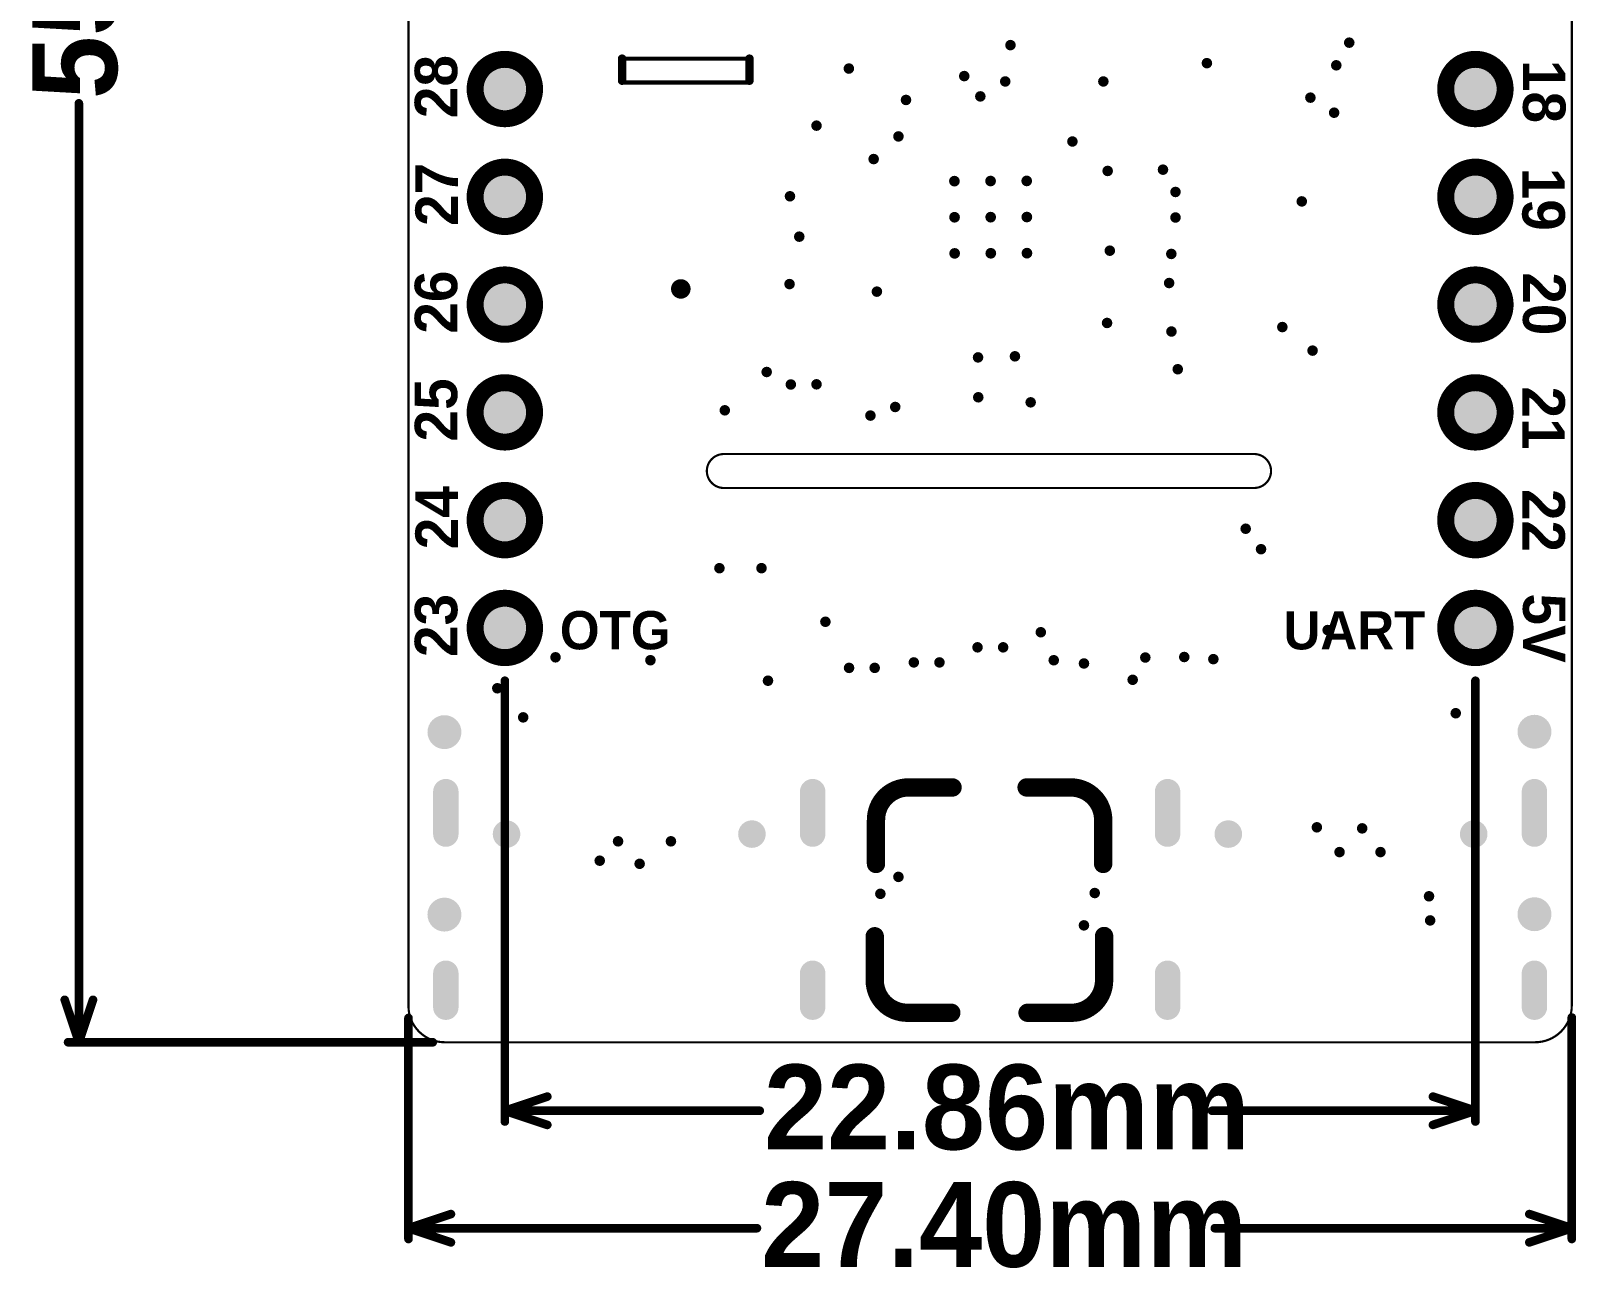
# Model space of a CAD drawing. Header units: millimetres. Extents: x -22.6 to 25.3, y -18.6 to 42.2.
# Drawn here: x -22.59 to 13.8, y -18.59 to 10.56 of the extents above; entities that cross this region are included whole.
import ezdxf

# ---------------------------------------------------------------- set-up
doc = ezdxf.new("R2010")
doc.units = ezdxf.units.MM
for name, color, linetype in [('KeepOutLayer', 6, 'Continuous'), ('PadHoleLayer', 156, 'Continuous'), ('TopOverlay', 2, 'Continuous'), ('ViaHoleLayer', 16, 'Continuous')]:
    doc.layers.add(name, color=color, linetype=linetype)
doc.styles.add('ANURLI BOLD', font='', dxfattribs={"height": 0.2})
doc.styles.add('OPPOSans H', font='', dxfattribs={"height": 0.2})
doc.styles.get('ANURLI BOLD').set_extended_font_data('ANURLI BOLD')
doc.styles.get('OPPOSans H').set_extended_font_data('OPPOSans H', bold=True)

# ---------------------------------------------------------------- blocks, each defined once
blk = doc.blocks.new('SOT_23_3___3')
at = {"layer": 'TopOverlay'}
for points, const_width in [([(-0.21061934, 1.50558754), (0.30838394, 1.505584999999999)], 0.1999996), ([(-0.254, 1.505584999999999), (-0.254, -1.494409)], 0.0999998), ([(-0.254, 1.505584999999999), (0.30838394, 1.505584999999999)], 0.0999998), ([(0.30838394, 1.505584999999999), (0.3083814, -1.494411539999999)], 0.0999998), ([(-0.21061934, -1.494409), (0.3083814, -1.494411539999999)], 0.1999996), ([(-0.254, -1.494409), (0.3083814, -1.494411539999999)], 0.0999998)]:
    blk.add_lwpolyline(points, dxfattribs=dict(at, const_width=const_width))
for points, const_width in [([(-0.26061924, 1.50558754, 1), (-0.16061944, 1.50558754, 1)], 0.0999998), ([(-0.27899868, 1.505584999999999, 1), (-0.22900132, 1.505584999999999, 1)], 0.0499999), ([(-0.27899868, 1.505584999999999, 1), (-0.22900132, 1.505584999999999, 1)], 0.0499999), ([(0.25838404, 1.505584999999999, 1), (0.35838384, 1.505584999999999, 1)], 0.0999998), ([(0.28338526, 1.505584999999999, 1), (0.33338262, 1.505584999999999, 1)], 0.0499999), ([(0.28338526, 1.505584999999999, 1), (0.33338262, 1.505584999999999, 1)], 0.0499999), ([(-0.26061924, -1.494409, 1), (-0.16061944, -1.494409, 1)], 0.0999998), ([(-0.27899868, -1.494409, 1), (-0.22900132, -1.494409, 1)], 0.0499999), ([(-0.27899868, -1.494409, 1), (-0.22900132, -1.494409, 1)], 0.0499999), ([(0.2583815, -1.494411539999999, 1), (0.3583813, -1.494411539999999, 1)], 0.0999998), ([(0.28338272, -1.494411539999999, 1), (0.33338008, -1.494411539999999, 1)], 0.0499999), ([(0.28338272, -1.494411539999999, 1), (0.33338008, -1.494411539999999, 1)], 0.0499999)]:
    blk.add_lwpolyline(points, format="xyb", close=True, dxfattribs=dict(at, const_width=const_width))
blk = doc.blocks.new('SOT23_5___6')
at = {"layer": 'TopOverlay', "const_width": 0.2999994}
blk.add_lwpolyline([(-0.9106154, -0.3048, -60.08323633424454), (-0.9107931999999997, -0.2994787)], format="xyb", dxfattribs=at)
at = {"layer": 'TopOverlay', "const_width": 0.1499997}
for points in [[(-0.9857917799999999, -0.2994787, 1), (-0.8357946199999998, -0.2994787, 1)], [(-0.9856139799999999, -0.3048, 1), (-0.8356168199999999, -0.3048, 1)]]:
    blk.add_lwpolyline(points, format="xyb", close=True, dxfattribs=at)
blk = doc.blocks.new('HN1X16_35')
at = {"layer": 'PadHoleLayer'}
h = blk.add_hatch(color=156, dxfattribs=at)
edge = h.paths.add_edge_path()
edge.add_arc((-3.81, 0), 0.499999, 0, 360)
h = blk.add_hatch(color=156, dxfattribs=at)
edge = h.paths.add_edge_path()
edge.add_arc((-1.27, 0), 0.499999, 0, 360)
h = blk.add_hatch(color=156, dxfattribs=at)
edge = h.paths.add_edge_path()
edge.add_arc((1.27, 0), 0.499999, 0, 360)
h = blk.add_hatch(color=156, dxfattribs=at)
edge = h.paths.add_edge_path()
edge.add_arc((3.81, 0), 0.499999, 0, 360)
h = blk.add_hatch(color=156, dxfattribs=at)
edge = h.paths.add_edge_path()
edge.add_arc((6.349999999999999, 0), 0.499999, 0, 360)
h = blk.add_hatch(color=156, dxfattribs=at)
edge = h.paths.add_edge_path()
edge.add_arc((8.889999999999997, 0), 0.499999, 0, 360)
h = blk.add_hatch(color=156, dxfattribs=at)
edge = h.paths.add_edge_path()
edge.add_arc((11.43, 0), 0.499999, 0, 360)
h = blk.add_hatch(color=156, dxfattribs=at)
edge = h.paths.add_edge_path()
edge.add_arc((13.97, 0), 0.499999, 0, 360)
h = blk.add_hatch(color=156, dxfattribs=at)
edge = h.paths.add_edge_path()
edge.add_arc((16.51, 0), 0.499999, 0, 360)
h = blk.add_hatch(color=156, dxfattribs=at)
edge = h.paths.add_edge_path()
edge.add_arc((19.05, 0), 0.499999, 0, 360)
h = blk.add_hatch(color=156, dxfattribs=at)
edge = h.paths.add_edge_path()
edge.add_arc((21.59, 0), 0.499999, 0, 360)
h = blk.add_hatch(color=156, dxfattribs=at)
edge = h.paths.add_edge_path()
edge.add_arc((24.13, 0), 0.499999, 0, 360)
h = blk.add_hatch(color=156, dxfattribs=at)
edge = h.paths.add_edge_path()
edge.add_arc((26.67, 0), 0.499999, 0, 360)
h = blk.add_hatch(color=156, dxfattribs=at)
edge = h.paths.add_edge_path()
edge.add_arc((29.21, 0), 0.499999, 0, 360)
h = blk.add_hatch(color=156, dxfattribs=at)
edge = h.paths.add_edge_path()
edge.add_arc((31.75, 0), 0.499999, 0, 360)
h = blk.add_hatch(color=156, dxfattribs=at)
edge = h.paths.add_edge_path()
edge.add_arc((34.29, 0), 0.499999, 0, 360)
blk = doc.blocks.new('HN1X16_36')
at = {"layer": 'PadHoleLayer'}
h = blk.add_hatch(color=156, dxfattribs=at)
edge = h.paths.add_edge_path()
edge.add_arc((-3.81, 0), 0.499999, 0, 360)
h = blk.add_hatch(color=156, dxfattribs=at)
edge = h.paths.add_edge_path()
edge.add_arc((-1.27, 0), 0.499999, 0, 360)
h = blk.add_hatch(color=156, dxfattribs=at)
edge = h.paths.add_edge_path()
edge.add_arc((1.27, 0), 0.499999, 0, 360)
h = blk.add_hatch(color=156, dxfattribs=at)
edge = h.paths.add_edge_path()
edge.add_arc((3.81, 0), 0.499999, 0, 360)
h = blk.add_hatch(color=156, dxfattribs=at)
edge = h.paths.add_edge_path()
edge.add_arc((6.349999999999999, 0), 0.499999, 0, 360)
h = blk.add_hatch(color=156, dxfattribs=at)
edge = h.paths.add_edge_path()
edge.add_arc((8.889999999999997, 0), 0.499999, 0, 360)
h = blk.add_hatch(color=156, dxfattribs=at)
edge = h.paths.add_edge_path()
edge.add_arc((11.43, 0), 0.499999, 0, 360)
h = blk.add_hatch(color=156, dxfattribs=at)
edge = h.paths.add_edge_path()
edge.add_arc((13.97, 0), 0.499999, 0, 360)
h = blk.add_hatch(color=156, dxfattribs=at)
edge = h.paths.add_edge_path()
edge.add_arc((16.51, 0), 0.499999, 0, 360)
h = blk.add_hatch(color=156, dxfattribs=at)
edge = h.paths.add_edge_path()
edge.add_arc((19.05, 0), 0.499999, 0, 360)
h = blk.add_hatch(color=156, dxfattribs=at)
edge = h.paths.add_edge_path()
edge.add_arc((21.59, 0), 0.499999, 0, 360)
h = blk.add_hatch(color=156, dxfattribs=at)
edge = h.paths.add_edge_path()
edge.add_arc((24.13, 0), 0.499999, 0, 360)
h = blk.add_hatch(color=156, dxfattribs=at)
edge = h.paths.add_edge_path()
edge.add_arc((26.67, 0), 0.499999, 0, 360)
h = blk.add_hatch(color=156, dxfattribs=at)
edge = h.paths.add_edge_path()
edge.add_arc((29.21, 0), 0.499999, 0, 360)
h = blk.add_hatch(color=156, dxfattribs=at)
edge = h.paths.add_edge_path()
edge.add_arc((31.75, 0), 0.499999, 0, 360)
h = blk.add_hatch(color=156, dxfattribs=at)
edge = h.paths.add_edge_path()
edge.add_arc((34.29, 0), 0.499999, 0, 360)
blk = doc.blocks.new('SW_SMD_2X4X3_5_B_60')
at = {"layer": 'PadHoleLayer'}
h = blk.add_hatch(color=156, dxfattribs=at)
edge = h.paths.add_edge_path()
edge.add_arc((-2.149983, 0.3499993), 0.3999992, 0, 360)
h = blk.add_hatch(color=156, dxfattribs=at)
edge = h.paths.add_edge_path()
edge.add_arc((2.149983, 0.3499993), 0.3999992, 0, 360)
blk = doc.blocks.new('SW_SMD_2X4X3_5_B_61')
at = {"layer": 'PadHoleLayer'}
h = blk.add_hatch(color=156, dxfattribs=at)
edge = h.paths.add_edge_path()
edge.add_arc((-2.149983, 0.3499993), 0.3999992, 0, 360)
h = blk.add_hatch(color=156, dxfattribs=at)
edge = h.paths.add_edge_path()
edge.add_arc((2.149983, 0.3499993), 0.3999992, 0, 360)
blk = doc.blocks.new('USB_C_______62')
at = {"layer": 'PadHoleLayer'}
h = blk.add_hatch(color=156, dxfattribs=at)
edge = h.paths.add_edge_path()
edge.add_arc((-4.319998979999998, -1.06999913), 0.2999994, 180, 360)
edge.add_line((-4.019999579999998, -1.06999913), (-4.019999579999998, -0.06999859))
edge.add_arc((-4.319998979999998, -0.06999859), 0.2999994, 0, 180)
edge.add_line((-4.619998379999998, -0.0699985899999999), (-4.619998379999998, -1.06999913))
h = blk.add_hatch(color=156, dxfattribs=at)
edge = h.paths.add_edge_path()
edge.add_arc((4.319998979999998, -1.06999913), 0.2999994, 180, 360)
edge.add_line((4.619998379999998, -1.06999913), (4.619998379999998, -0.06999859))
edge.add_arc((4.319998979999998, -0.06999859), 0.2999994, 0, 180)
edge.add_line((4.019999579999998, -0.0699985899999999), (4.019999579999998, -1.06999913))
h = blk.add_hatch(color=156, dxfattribs=at)
edge = h.paths.add_edge_path()
edge.add_arc((-2.889999299999999, -1.070000399999999), 0.32500062, 0, 360)
h = blk.add_hatch(color=156, dxfattribs=at)
edge = h.paths.add_edge_path()
edge.add_arc((2.889999299999999, -1.070000399999999), 0.32500062, 0, 360)
h = blk.add_hatch(color=156, dxfattribs=at)
edge = h.paths.add_edge_path()
edge.add_arc((-4.319998979999998, -5.150001129999999), 0.2999994, 180, 360)
edge.add_line((-4.019999579999998, -5.150001129999999), (-4.019999579999998, -4.350000189999998))
edge.add_arc((-4.319998979999998, -4.350000189999998), 0.2999994, 0, 180)
edge.add_line((-4.619998379999998, -4.350000189999998), (-4.619998379999998, -5.150001129999999))
h = blk.add_hatch(color=156, dxfattribs=at)
edge = h.paths.add_edge_path()
edge.add_arc((4.319998979999998, -5.150001129999999), 0.2999994, 180, 360)
edge.add_line((4.619998379999998, -5.150001129999999), (4.619998379999998, -4.350000189999998))
edge.add_arc((4.319998979999998, -4.350000189999998), 0.2999994, 0, 180)
edge.add_line((4.019999579999998, -4.350000189999998), (4.019999579999998, -5.150001129999999))
blk = doc.blocks.new('USB_C_______81')
at = {"layer": 'PadHoleLayer'}
h = blk.add_hatch(color=156, dxfattribs=at)
edge = h.paths.add_edge_path()
edge.add_arc((-4.319998979999998, -1.06999913), 0.2999994, 180, 360)
edge.add_line((-4.019999579999998, -1.06999913), (-4.019999579999998, -0.06999859))
edge.add_arc((-4.319998979999998, -0.06999859), 0.2999994, 0, 180)
edge.add_line((-4.619998379999998, -0.0699985899999999), (-4.619998379999998, -1.06999913))
h = blk.add_hatch(color=156, dxfattribs=at)
edge = h.paths.add_edge_path()
edge.add_arc((4.319998979999998, -1.06999913), 0.2999994, 180, 360)
edge.add_line((4.619998379999998, -1.06999913), (4.619998379999998, -0.06999859))
edge.add_arc((4.319998979999998, -0.06999859), 0.2999994, 0, 180)
edge.add_line((4.019999579999998, -0.0699985899999999), (4.019999579999998, -1.06999913))
h = blk.add_hatch(color=156, dxfattribs=at)
edge = h.paths.add_edge_path()
edge.add_arc((-2.889999299999999, -1.070000399999999), 0.32500062, 0, 360)
h = blk.add_hatch(color=156, dxfattribs=at)
edge = h.paths.add_edge_path()
edge.add_arc((2.889999299999999, -1.070000399999999), 0.32500062, 0, 360)
h = blk.add_hatch(color=156, dxfattribs=at)
edge = h.paths.add_edge_path()
edge.add_arc((-4.319998979999998, -5.150001129999999), 0.2999994, 180, 360)
edge.add_line((-4.019999579999998, -5.150001129999999), (-4.019999579999998, -4.350000189999998))
edge.add_arc((-4.319998979999998, -4.350000189999998), 0.2999994, 0, 180)
edge.add_line((-4.619998379999998, -4.350000189999998), (-4.619998379999998, -5.150001129999999))
h = blk.add_hatch(color=156, dxfattribs=at)
edge = h.paths.add_edge_path()
edge.add_arc((4.319998979999998, -5.150001129999999), 0.2999994, 180, 360)
edge.add_line((4.619998379999998, -5.150001129999999), (4.619998379999998, -4.350000189999998))
edge.add_arc((4.319998979999998, -4.350000189999998), 0.2999994, 0, 180)
edge.add_line((4.019999579999998, -4.350000189999998), (4.019999579999998, -5.150001129999999))

msp = doc.modelspace()

# ---------------------------------------------------------------- hatches: boundary and pattern name
at = {"layer": 'ViaHoleLayer'}
h = msp.add_hatch(color=16, dxfattribs=at)
edge = h.paths.add_edge_path()
edge.add_arc((0.4794351600000001, 10.22900164), 0.12499848, 0, 360)
h = msp.add_hatch(color=16, dxfattribs=at)
edge = h.paths.add_edge_path()
edge.add_arc((8.4582, 10.287), 0.12499848, 0, 360)
h = msp.add_hatch(color=16, dxfattribs=at)
edge = h.paths.add_edge_path()
edge.add_arc((5.1054, 9.8044), 0.12499848, 0, 360)
h = msp.add_hatch(color=16, dxfattribs=at)
edge = h.paths.add_edge_path()
edge.add_arc((8.1534, 9.7536), 0.12499848, 0, 360)
h = msp.add_hatch(color=16, dxfattribs=at)
edge = h.paths.add_edge_path()
edge.add_arc((-3.327399999999999, 9.6774), 0.12499848, 0, 360)
h = msp.add_hatch(color=16, dxfattribs=at)
edge = h.paths.add_edge_path()
edge.add_arc((-0.6096, 9.4996), 0.12499848, 0, 360)
h = msp.add_hatch(color=16, dxfattribs=at)
edge = h.paths.add_edge_path()
edge.add_arc((0.3556, 9.372599999999998), 0.12499848, 0, 360)
h = msp.add_hatch(color=16, dxfattribs=at)
edge = h.paths.add_edge_path()
edge.add_arc((2.666999999999999, 9.372599999999998), 0.12499848, 0, 360)
h = msp.add_hatch(color=16, dxfattribs=at)
edge = h.paths.add_edge_path()
edge.add_arc((-0.23076408, 9.0210894), 0.12499848, 0, 360)
h = msp.add_hatch(color=16, dxfattribs=at)
edge = h.paths.add_edge_path()
edge.add_arc((7.543799999999999, 8.991599999999998), 0.12499848, 0, 360)
h = msp.add_hatch(color=16, dxfattribs=at)
edge = h.paths.add_edge_path()
edge.add_arc((-1.9812, 8.93720082), 0.12499848, 0, 360)
h = msp.add_hatch(color=16, dxfattribs=at)
edge = h.paths.add_edge_path()
edge.add_arc((8.102599999999997, 8.636000000000001), 0.12499848, 0, 360)
h = msp.add_hatch(color=16, dxfattribs=at)
edge = h.paths.add_edge_path()
edge.add_arc((-4.089399999999998, 8.331199999999999), 0.12499848, 0, 360)
h = msp.add_hatch(color=16, dxfattribs=at)
edge = h.paths.add_edge_path()
edge.add_arc((-2.159, 8.0772), 0.12499848, 0, 360)
h = msp.add_hatch(color=16, dxfattribs=at)
edge = h.paths.add_edge_path()
edge.add_arc((1.93833242, 7.958132419999999), 0.12499848, 0, 360)
h = msp.add_hatch(color=16, dxfattribs=at)
edge = h.paths.add_edge_path()
edge.add_arc((-2.743199999999999, 7.543799999999999), 0.12499848, 0, 360)
h = msp.add_hatch(color=16, dxfattribs=at)
edge = h.paths.add_edge_path()
edge.add_arc((2.7686, 7.264399999999998), 0.12499848, 0, 360)
h = msp.add_hatch(color=16, dxfattribs=at)
edge = h.paths.add_edge_path()
edge.add_arc((4.071193279999999, 7.294257699999998), 0.12499848, 0, 360)
h = msp.add_hatch(color=16, dxfattribs=at)
edge = h.paths.add_edge_path()
edge.add_arc((-0.8409787599999999, 7.023651179999998), 0.127, 0, 360)
h = msp.add_hatch(color=16, dxfattribs=at)
edge = h.paths.add_edge_path()
edge.add_arc((0.01047242, 7.026429939999999), 0.127, 0, 360)
h = msp.add_hatch(color=16, dxfattribs=at)
edge = h.paths.add_edge_path()
edge.add_arc((0.8619235999999999, 7.029208699999999), 0.127, 0, 360)
h = msp.add_hatch(color=16, dxfattribs=at)
edge = h.paths.add_edge_path()
edge.add_arc((-4.714443199999999, 6.667436499999999), 0.12499848, 0, 360)
h = msp.add_hatch(color=16, dxfattribs=at)
edge = h.paths.add_edge_path()
edge.add_arc((4.366056799999999, 6.76895776), 0.12499848, 0, 360)
h = msp.add_hatch(color=16, dxfattribs=at)
edge = h.paths.add_edge_path()
edge.add_arc((7.340599999999998, 6.546021959999999), 0.12499848, 0, 360)
h = msp.add_hatch(color=16, dxfattribs=at)
edge = h.paths.add_edge_path()
edge.add_arc((-0.8382, 6.172199999999999), 0.127, 0, 360)
h = msp.add_hatch(color=16, dxfattribs=at)
edge = h.paths.add_edge_path()
edge.add_arc((0.01325118, 6.17497876), 0.127, 0, 360)
h = msp.add_hatch(color=16, dxfattribs=at)
edge = h.paths.add_edge_path()
edge.add_arc((0.86470236, 6.17775752), 0.127, 0, 360)
h = msp.add_hatch(color=16, dxfattribs=at)
edge = h.paths.add_edge_path()
edge.add_arc((4.366056799999999, 6.166556119999999), 0.12499848, 0, 360)
h = msp.add_hatch(color=16, dxfattribs=at)
edge = h.paths.add_edge_path()
edge.add_arc((-4.495799999999999, 5.714999999999999), 0.12499848, 0, 360)
h = msp.add_hatch(color=16, dxfattribs=at)
edge = h.paths.add_edge_path()
edge.add_arc((2.819399999999999, 5.384799999999998), 0.12499848, 0, 360)
h = msp.add_hatch(color=16, dxfattribs=at)
edge = h.paths.add_edge_path()
edge.add_arc((-0.83542124, 5.320748819999998), 0.127, 0, 360)
h = msp.add_hatch(color=16, dxfattribs=at)
edge = h.paths.add_edge_path()
edge.add_arc((0.01602994, 5.323527579999998), 0.127, 0, 360)
h = msp.add_hatch(color=16, dxfattribs=at)
edge = h.paths.add_edge_path()
edge.add_arc((0.8674811199999998, 5.326306339999998), 0.127, 0, 360)
h = msp.add_hatch(color=16, dxfattribs=at)
edge = h.paths.add_edge_path()
edge.add_arc((4.267199999999999, 5.308599999999998), 0.12499848, 0, 360)
h = msp.add_hatch(color=16, dxfattribs=at)
edge = h.paths.add_edge_path()
edge.add_arc((4.2164, 4.622799999999999), 0.12499848, 0, 360)
h = msp.add_hatch(color=16, dxfattribs=at)
edge = h.paths.add_edge_path()
edge.add_arc((-4.724399999999998, 4.597399999999998), 0.12499848, 0, 360)
h = msp.add_hatch(color=16, dxfattribs=at)
edge = h.paths.add_edge_path()
edge.add_arc((-2.666999999999999, 4.419599999999999), 0.12499848, 0, 360)
h = msp.add_hatch(color=16, dxfattribs=at)
edge = h.paths.add_edge_path()
edge.add_arc((2.754274399999999, 3.681684279999999), 0.12499848, 0, 360)
h = msp.add_hatch(color=16, dxfattribs=at)
edge = h.paths.add_edge_path()
edge.add_arc((6.882485599999998, 3.584178759999999), 0.12499848, 0, 360)
h = msp.add_hatch(color=16, dxfattribs=at)
edge = h.paths.add_edge_path()
edge.add_arc((4.27079918, 3.4798), 0.12499848, 0, 360)
h = msp.add_hatch(color=16, dxfattribs=at)
edge = h.paths.add_edge_path()
edge.add_arc((-0.2842005999999999, 2.86959802), 0.12499848, 0, 360)
h = msp.add_hatch(color=16, dxfattribs=at)
edge = h.paths.add_edge_path()
edge.add_arc((0.5842, 2.895599999999999), 0.12499848, 0, 360)
h = msp.add_hatch(color=16, dxfattribs=at)
edge = h.paths.add_edge_path()
edge.add_arc((7.594599999999998, 3.029996479999999), 0.12499848, 0, 360)
h = msp.add_hatch(color=16, dxfattribs=at)
edge = h.paths.add_edge_path()
edge.add_arc((-5.26286476, 2.5259665), 0.12499848, 0, 360)
h = msp.add_hatch(color=16, dxfattribs=at)
edge = h.paths.add_edge_path()
edge.add_arc((4.419599999999999, 2.5908), 0.12499848, 0, 360)
h = msp.add_hatch(color=16, dxfattribs=at)
edge = h.paths.add_edge_path()
edge.add_arc((-4.694529599999999, 2.23160082), 0.12499848, 0, 360)
h = msp.add_hatch(color=16, dxfattribs=at)
edge = h.paths.add_edge_path()
edge.add_arc((-4.089399999999998, 2.235199999999999), 0.12499848, 0, 360)
h = msp.add_hatch(color=16, dxfattribs=at)
edge = h.paths.add_edge_path()
edge.add_arc((-2.235199999999999, 1.701799999999999), 0.12499848, 0, 360)
h = msp.add_hatch(color=16, dxfattribs=at)
edge = h.paths.add_edge_path()
edge.add_arc((-0.2794, 1.930399999999999), 0.12499848, 0, 360)
h = msp.add_hatch(color=16, dxfattribs=at)
edge = h.paths.add_edge_path()
edge.add_arc((0.9549587200000001, 1.810969199999999), 0.12499848, 0, 360)
h = msp.add_hatch(color=16, dxfattribs=at)
edge = h.paths.add_edge_path()
edge.add_arc((-6.249438859999999, 1.62270186), 0.12499848, 0, 360)
h = msp.add_hatch(color=16, dxfattribs=at)
edge = h.paths.add_edge_path()
edge.add_arc((-2.819399999999999, 1.498599999999999), 0.12499848, 0, 360)
h = msp.add_hatch(color=16, dxfattribs=at)
edge = h.paths.add_edge_path()
edge.add_arc((6.019799999999999, -1.1684), 0.12499848, 0, 360)
h = msp.add_hatch(color=16, dxfattribs=at)
edge = h.paths.add_edge_path()
edge.add_arc((6.381239459999999, -1.650319279999999), 0.12499848, 0, 360)
h = msp.add_hatch(color=16, dxfattribs=at)
edge = h.paths.add_edge_path()
edge.add_arc((-6.375399999999999, -2.09792062), 0.12499848, 0, 360)
h = msp.add_hatch(color=16, dxfattribs=at)
edge = h.paths.add_edge_path()
edge.add_arc((-5.384799999999998, -2.09792062), 0.12499848, 0, 360)
h = msp.add_hatch(color=16, dxfattribs=at)
edge = h.paths.add_edge_path()
edge.add_arc((-3.87960108, -3.36071972), 0.12499848, 0, 360)
h = msp.add_hatch(color=16, dxfattribs=at)
edge = h.paths.add_edge_path()
edge.add_arc((1.193799999999999, -3.606799999999998), 0.12499848, 0, 360)
h = msp.add_hatch(color=16, dxfattribs=at)
edge = h.paths.add_edge_path()
edge.add_arc((7.950199999999999, -3.556), 0.12499848, 0, 360)
h = msp.add_hatch(color=16, dxfattribs=at)
edge = h.paths.add_edge_path()
edge.add_arc((-0.29720032, -3.962999439999999), 0.12499848, 0, 360)
h = msp.add_hatch(color=16, dxfattribs=at)
edge = h.paths.add_edge_path()
edge.add_arc((0.3067989799999999, -3.962999439999999), 0.12499848, 0, 360)
h = msp.add_hatch(color=16, dxfattribs=at)
edge = h.paths.add_edge_path()
edge.add_arc((-10.2362, -4.197398259999999), 0.12499848, 0, 360)
h = msp.add_hatch(color=16, dxfattribs=at)
edge = h.paths.add_edge_path()
edge.add_arc((-8.001, -4.267199999999999), 0.12499848, 0, 360)
h = msp.add_hatch(color=16, dxfattribs=at)
edge = h.paths.add_edge_path()
edge.add_arc((-3.32241144, -4.447387599999999), 0.12499848, 0, 360)
h = msp.add_hatch(color=16, dxfattribs=at)
edge = h.paths.add_edge_path()
edge.add_arc((-2.718412139999999, -4.447387599999999), 0.12499848, 0, 360)
h = msp.add_hatch(color=16, dxfattribs=at)
edge = h.paths.add_edge_path()
edge.add_arc((-1.79719986, -4.318599439999999), 0.12499848, 0, 360)
h = msp.add_hatch(color=16, dxfattribs=at)
edge = h.paths.add_edge_path()
edge.add_arc((-1.193200559999999, -4.318599439999999), 0.12499848, 0, 360)
h = msp.add_hatch(color=16, dxfattribs=at)
edge = h.paths.add_edge_path()
edge.add_arc((1.498599999999999, -4.267199999999999), 0.12499848, 0, 360)
h = msp.add_hatch(color=16, dxfattribs=at)
edge = h.paths.add_edge_path()
edge.add_arc((2.209799999999999, -4.343399999999999), 0.12499848, 0, 360)
h = msp.add_hatch(color=16, dxfattribs=at)
edge = h.paths.add_edge_path()
edge.add_arc((3.655001579999999, -4.203793979999998), 0.12499848, 0, 360)
h = msp.add_hatch(color=16, dxfattribs=at)
edge = h.paths.add_edge_path()
edge.add_arc((4.571999999999999, -4.190999999999999), 0.12499848, 0, 360)
h = msp.add_hatch(color=16, dxfattribs=at)
edge = h.paths.add_edge_path()
edge.add_arc((5.257799999999999, -4.241799999999999), 0.12499848, 0, 360)
h = msp.add_hatch(color=16, dxfattribs=at)
edge = h.paths.add_edge_path()
edge.add_arc((-5.232399999999998, -4.749799999999999), 0.12499848, 0, 360)
h = msp.add_hatch(color=16, dxfattribs=at)
edge = h.paths.add_edge_path()
edge.add_arc((3.35765648, -4.72769184), 0.12499848, 0, 360)
h = msp.add_hatch(color=16, dxfattribs=at)
edge = h.paths.add_edge_path()
edge.add_arc((-11.6078, -4.927599999999999), 0.12499848, 0, 360)
h = msp.add_hatch(color=16, dxfattribs=at)
edge = h.paths.add_edge_path()
edge.add_arc((10.96689196, -5.515782719999999), 0.12499848, 0, 360)
h = msp.add_hatch(color=16, dxfattribs=at)
edge = h.paths.add_edge_path()
edge.add_arc((-10.9982, -5.6134), 0.12499848, 0, 360)
h = msp.add_hatch(color=16, dxfattribs=at)
edge = h.paths.add_edge_path()
edge.add_arc((7.696199999999998, -8.2042), 0.12499848, 0, 360)
h = msp.add_hatch(color=16, dxfattribs=at)
edge = h.paths.add_edge_path()
edge.add_arc((8.762999999999998, -8.2296), 0.12499848, 0, 360)
h = msp.add_hatch(color=16, dxfattribs=at)
edge = h.paths.add_edge_path()
edge.add_arc((-8.762999999999998, -8.5344), 0.12499848, 0, 360)
h = msp.add_hatch(color=16, dxfattribs=at)
edge = h.paths.add_edge_path()
edge.add_arc((-7.518399999999998, -8.5344), 0.12499848, 0, 360)
h = msp.add_hatch(color=16, dxfattribs=at)
edge = h.paths.add_edge_path()
edge.add_arc((8.2296, -8.7884), 0.12499848, 0, 360)
h = msp.add_hatch(color=16, dxfattribs=at)
edge = h.paths.add_edge_path()
edge.add_arc((9.1948, -8.7884), 0.12499848, 0, 360)
h = msp.add_hatch(color=16, dxfattribs=at)
edge = h.paths.add_edge_path()
edge.add_arc((-9.1948, -8.991599999999998), 0.12499848, 0, 360)
h = msp.add_hatch(color=16, dxfattribs=at)
edge = h.paths.add_edge_path()
edge.add_arc((-8.254999999999999, -9.064200819999998), 0.12499848, 0, 360)
h = msp.add_hatch(color=16, dxfattribs=at)
edge = h.paths.add_edge_path()
edge.add_arc((-2.159, -9.372599999999998), 0.12499848, 0, 360)
h = msp.add_hatch(color=16, dxfattribs=at)
edge = h.paths.add_edge_path()
edge.add_arc((-2.585232319999999, -9.77220296), 0.12499848, 0, 360)
h = msp.add_hatch(color=16, dxfattribs=at)
edge = h.paths.add_edge_path()
edge.add_arc((2.463799999999999, -9.7536), 0.12499848, 0, 360)
h = msp.add_hatch(color=16, dxfattribs=at)
edge = h.paths.add_edge_path()
edge.add_arc((10.3378, -9.8298), 0.12499848, 0, 360)
h = msp.add_hatch(color=16, dxfattribs=at)
edge = h.paths.add_edge_path()
edge.add_arc((2.209799999999999, -10.5156), 0.12499848, 0, 360)
h = msp.add_hatch(color=16, dxfattribs=at)
edge = h.paths.add_edge_path()
edge.add_arc((10.3643176, -10.39910544), 0.12499848, 0, 360)

# ---------------------------------------------------------------- linework, layer by layer
at = {"layer": 'KeepOutLayer', "const_width": 0.0508}
for points in [[(-13.70000054, -12.41818954), (-13.70000054, 40.12979782)], [(13.70000054, -12.40679256), (13.70000054, 40.12979782)], [(-6.272199799999999, 0.59239658), (6.21700052, 0.59239658)], [(-6.272199799999999, -0.20760182), (6.21700052, -0.20760182)], [(-12.84798802, -13.2702046), (12.83659104, -13.27020206)]]:
    msp.add_lwpolyline(points, dxfattribs=at)
for points in [[(-6.672199, 0.19239738, -0.4142135623730951), (-6.272199799999999, 0.59239658)], [(6.21700052, 0.59239658, -0.4142135623730951), (6.616999719999999, 0.19239738)], [(-6.272199799999999, -0.20760182, -0.4142135623730951), (-6.672199, 0.19239738)], [(6.616999719999999, 0.19239738, -0.4142135623730951), (6.21700052, -0.20760182)], [(-12.84798802, -13.27020206, -0.4142135623730951), (-13.70000054, -12.41818954)], [(13.70000054, -12.40679256, -0.4142135623730951), (12.83659104, -13.27020206)]]:
    msp.add_lwpolyline(points, format="xyb", dxfattribs=at)
at = {"layer": 'KeepOutLayer', "const_width": 0.0254}
for points in [[(-6.284899799999999, 0.59239658, 1), (-6.2594998, 0.59239658, 1)], [(-6.284899799999999, 0.59239658, 1), (-6.2594998, 0.59239658, 1)], [(6.204300519999998, 0.59239658, 1), (6.229700519999999, 0.59239658, 1)], [(6.204300519999998, 0.59239658, 1), (6.229700519999999, 0.59239658, 1)], [(-6.684899, 0.19239738, 1), (-6.659498999999998, 0.19239738, 1)], [(-6.684899, 0.19239738, 1), (-6.659498999999998, 0.19239738, 1)], [(6.60429972, 0.19239738, 1), (6.629699719999999, 0.19239738, 1)], [(6.60429972, 0.19239738, 1), (6.629699719999999, 0.19239738, 1)], [(-6.284899799999999, -0.20760182, 1), (-6.2594998, -0.20760182, 1)], [(-6.284899799999999, -0.20760182, 1), (-6.2594998, -0.20760182, 1)], [(6.204300519999998, -0.20760182, 1), (6.229700519999999, -0.20760182, 1)], [(6.204300519999998, -0.20760182, 1), (6.229700519999999, -0.20760182, 1)], [(-13.71270054, -12.41818954, 1), (-13.68730054, -12.41818954, 1)], [(-13.71270054, -12.41818954, 1), (-13.68730054, -12.41818954, 1)], [(13.68730054, -12.40679256, 1), (13.71270054, -12.40679256, 1)], [(13.68730054, -12.40679256, 1), (13.71270054, -12.40679256, 1)], [(-12.86068802, -13.27020206, 1), (-12.83528802, -13.27020206, 1)], [(-12.86068802, -13.2702046, 1), (-12.83528802, -13.2702046, 1)], [(12.82389104, -13.27020206, 1), (12.84929104, -13.27020206, 1)], [(12.82389104, -13.27020206, 1), (12.84929104, -13.27020206, 1)]]:
    msp.add_lwpolyline(points, format="xyb", close=True, dxfattribs=at)
at = {"layer": 'TopOverlay'}
for points, const_width in [([(-10.72999886, 9.194198019999998, 1), (-12.13000114, 9.194198019999998, 1)], 0.3999992), ([(12.13000114, 9.194198019999998, 1), (10.72999886, 9.194198019999998, 1)], 0.3999992), ([(-12.23000094, 9.194198019999998, 1), (-12.03000134, 9.194198019999998, 1)], 0.1999996), ([(-10.82999866, 9.194198019999998, 1), (-10.62999906, 9.194198019999998, 1)], 0.1999996), ([(10.62999906, 9.194198019999998, 1), (10.82999866, 9.194198019999998, 1)], 0.1999996), ([(12.03000134, 9.194198019999998, 1), (12.23000094, 9.194198019999998, 1)], 0.1999996), ([(-21.5138, 8.857663259999997, 1), (-21.4122, 8.857663259999997, 1)], 0.1016), ([(-10.72999886, 6.654198019999999, 1), (-12.13000114, 6.654198019999999, 1)], 0.3999992), ([(12.13000114, 6.654198019999999, 1), (10.72999886, 6.654198019999999, 1)], 0.3999992), ([(-12.23000094, 6.654198019999999, 1), (-12.03000134, 6.654198019999999, 1)], 0.1999996), ([(-10.82999866, 6.654198019999999, 1), (-10.62999906, 6.654198019999999, 1)], 0.1999996), ([(10.62999906, 6.654198019999999, 1), (10.82999866, 6.654198019999999, 1)], 0.1999996), ([(12.03000134, 6.654198019999999, 1), (12.23000094, 6.654198019999999, 1)], 0.1999996), ([(-10.72999886, 4.114198019999999, 1), (-12.13000114, 4.114198019999999, 1)], 0.3999992), ([(12.13000114, 4.114198019999999, 1), (10.72999886, 4.114198019999999, 1)], 0.3999992), ([(-12.23000094, 4.114198019999999, 1), (-12.03000134, 4.114198019999999, 1)], 0.1999996), ([(-10.82999866, 4.114198019999999, 1), (-10.62999906, 4.114198019999999, 1)], 0.1999996), ([(10.62999906, 4.114198019999999, 1), (10.82999866, 4.114198019999999, 1)], 0.1999996), ([(12.03000134, 4.114198019999999, 1), (12.23000094, 4.114198019999999, 1)], 0.1999996), ([(-10.72999886, 1.57419802, 1), (-12.13000114, 1.57419802, 1)], 0.3999992), ([(12.13000114, 1.57419802, 1), (10.72999886, 1.57419802, 1)], 0.3999992), ([(-12.23000094, 1.57419802, 1), (-12.03000134, 1.57419802, 1)], 0.1999996), ([(-10.82999866, 1.57419802, 1), (-10.62999906, 1.57419802, 1)], 0.1999996), ([(10.62999906, 1.57419802, 1), (10.82999866, 1.57419802, 1)], 0.1999996), ([(12.03000134, 1.57419802, 1), (12.23000094, 1.57419802, 1)], 0.1999996), ([(-10.72999886, -0.96580198, 1), (-12.13000114, -0.96580198, 1)], 0.3999992), ([(12.13000114, -0.96580198, 1), (10.72999886, -0.96580198, 1)], 0.3999992), ([(-12.23000094, -0.96580198, 1), (-12.03000134, -0.96580198, 1)], 0.1999996), ([(-10.82999866, -0.96580198, 1), (-10.62999906, -0.96580198, 1)], 0.1999996), ([(10.62999906, -0.96580198, 1), (10.82999866, -0.96580198, 1)], 0.1999996), ([(12.03000134, -0.96580198, 1), (12.23000094, -0.96580198, 1)], 0.1999996), ([(-10.72999886, -3.50580198, 1), (-12.13000114, -3.50580198, 1)], 0.3999992), ([(12.13000114, -3.50580198, 1), (10.72999886, -3.50580198, 1)], 0.3999992), ([(-12.23000094, -3.50580198, 1), (-12.03000134, -3.50580198, 1)], 0.1999996), ([(-10.82999866, -3.50580198, 1), (-10.62999906, -3.50580198, 1)], 0.1999996), ([(10.62999906, -3.50580198, 1), (10.82999866, -3.50580198, 1)], 0.1999996), ([(12.03000134, -3.50580198, 1), (12.23000094, -3.50580198, 1)], 0.1999996), ([(-11.4808, -4.750401979999998, 1), (-11.3792, -4.750401979999998, 1)], 0.1016), ([(11.3792, -4.750401979999998, 1), (11.4808, -4.750401979999998, 1)], 0.1016), ([(-2.031794259999999, -7.265001979999999, 1), (-1.81589426, -7.265001979999999, 1)], 0.2159), ([(-2.031794259999999, -7.265001979999999, 1), (-1.81589426, -7.265001979999999, 1)], 0.2159), ([(-0.9924110200000001, -7.265001979999999, 1), (-0.77651102, -7.265001979999999, 1)], 0.2159), ([(0.75111102, -7.265001979999999, 1), (0.9670110199999999, -7.265001979999999, 1)], 0.2159), ([(1.79049426, -7.265001979999999, 1), (2.006394259999999, -7.265001979999999, 1)], 0.2159), ([(1.79049426, -7.265001979999999, 1), (2.006394259999999, -7.265001979999999, 1)], 0.2159), ([(-2.796031999999999, -8.02923972, 1), (-2.580131999999999, -8.02923972, 1)], 0.2159), ([(-2.796031999999999, -8.02923972, 1), (-2.580131999999999, -8.02923972, 1)], 0.2159), ([(2.554732, -8.02923972, 1), (2.770631999999999, -8.02923972, 1)], 0.2159), ([(2.554732, -8.02923972, 1), (2.770631999999999, -8.02923972, 1)], 0.2159), ([(-2.796031999999999, -9.06862296, 1), (-2.580131999999999, -9.06862296, 1)], 0.2159), ([(2.554732, -9.06862296, 1), (2.770631999999999, -9.06862296, 1)], 0.2159), ([(2.57646678, -10.76601606, 1), (2.79236678, -10.76601606, 1)], 0.2159), ([(-2.82575, -10.7716193, 1), (-2.609849999999999, -10.7716193, 1)], 0.2159), ([(-2.82575, -11.81100254, 1), (-2.609849999999999, -11.81100254, 1)], 0.2159), ([(-2.82575, -11.81100254, 1), (-2.609849999999999, -11.81100254, 1)], 0.2159), ([(2.57646678, -11.81100254, 1), (2.79236678, -11.81100254, 1)], 0.2159), ([(2.57646678, -11.81100254, 1), (2.79236678, -11.81100254, 1)], 0.2159), ([(-21.84713182, -12.27020406, 1), (-21.74553182, -12.27020406, 1)], 0.1016), ([(-21.18046818, -12.27020406, 1), (-21.07886818, -12.27020406, 1)], 0.1016), ([(-2.06151226, -12.57524028, 1), (-1.84561226, -12.57524028, 1)], 0.2159), ([(-2.06151226, -12.57524028, 1), (-1.84561226, -12.57524028, 1)], 0.2159), ([(-1.022129019999999, -12.57524028, 1), (-0.8062290199999999, -12.57524028, 1)], 0.2159), ([(0.7728457999999999, -12.57524028, 1), (0.9887458, -12.57524028, 1)], 0.2159), ([(1.81222904, -12.57524028, 1), (2.02812904, -12.57524028, 1)], 0.2159), ([(1.81222904, -12.57524028, 1), (2.02812904, -12.57524028, 1)], 0.2159), ([(-13.75080054, -12.69758954, 1), (-13.64920054, -12.69758954, 1)], 0.1016), ([(13.64920054, -12.68619256, 1), (13.75080054, -12.68619256, 1)], 0.1016), ([(-21.7678, -13.2702046, 1), (-21.6662, -13.2702046, 1)], 0.1016), ([(-21.5138, -13.2702046, 1), (-21.4122, -13.2702046, 1)], 0.1016), ([(-21.5138, -13.2702046, 1), (-21.4122, -13.2702046, 1)], 0.1016), ([(-21.5138, -13.2702046, 1), (-21.4122, -13.2702046, 1)], 0.1016), ([(-13.17818802, -13.2702046, 1), (-13.07658802, -13.2702046, 1)], 0.1016), ([(-10.48079946, -14.55106818, 1), (-10.37919946, -14.55106818, 1)], 0.1016), ([(10.37919946, -14.55106818, 1), (10.48079946, -14.55106818, 1)], 0.1016), ([(-11.4808, -14.8844, 1), (-11.3792, -14.8844, 1)], 0.1016), ([(-11.4808, -14.8844, 1), (-11.3792, -14.8844, 1)], 0.1016), ([(-11.4808, -14.8844, 1), (-11.3792, -14.8844, 1)], 0.1016), ([(-5.47726362, -14.8844, 1), (-5.37566362, -14.8844, 1)], 0.1016), ([(5.175661479999999, -14.8844, 1), (5.277261479999999, -14.8844, 1)], 0.1016), ([(11.3792, -14.8844, 1), (11.4808, -14.8844, 1)], 0.1016), ([(11.3792, -14.8844, 1), (11.4808, -14.8844, 1)], 0.1016), ([(11.3792, -14.8844, 1), (11.4808, -14.8844, 1)], 0.1016), ([(-11.4808, -15.1384, 1), (-11.3792, -15.1384, 1)], 0.1016), ([(-10.48079946, -15.21773182, 1), (-10.37919946, -15.21773182, 1)], 0.1016), ([(10.37919946, -15.21773182, 1), (10.48079946, -15.21773182, 1)], 0.1016), ([(11.3792, -15.1384, 1), (11.4808, -15.1384, 1)], 0.1016), ([(-12.7508, -17.31966818, 1), (-12.6492, -17.31966818, 1)], 0.1016), ([(12.6492, -17.31966818, 1), (12.7508, -17.31966818, 1)], 0.1016), ([(-13.75080054, -17.653, 1), (-13.64920054, -17.653, 1)], 0.1016), ([(-13.75080054, -17.653, 1), (-13.64920054, -17.653, 1)], 0.1016), ([(-13.75080054, -17.653, 1), (-13.64920054, -17.653, 1)], 0.1016), ([(-13.75080054, -17.907, 1), (-13.64920054, -17.907, 1)], 0.1016), ([(-5.543049619999999, -17.653, 1), (-5.44144962, -17.653, 1)], 0.1016), ([(5.241447479999999, -17.653, 1), (5.343047479999999, -17.653, 1)], 0.1016), ([(13.64920054, -17.653, 1), (13.75080054, -17.653, 1)], 0.1016), ([(13.64920054, -17.653, 1), (13.75080054, -17.653, 1)], 0.1016), ([(13.64920054, -17.653, 1), (13.75080054, -17.653, 1)], 0.1016), ([(13.64920054, -17.907, 1), (13.75080054, -17.907, 1)], 0.1016), ([(-12.7508, -17.98633182, 1), (-12.6492, -17.98633182, 1)], 0.1016), ([(12.6492, -17.98633182, 1), (12.7508, -17.98633182, 1)], 0.1016)]:
    msp.add_lwpolyline(points, format="xyb", close=True, dxfattribs=dict(at, const_width=const_width))
for points, const_width in [([(-21.463, -13.2702046), (-21.463, 8.857663259999997)], 0.2032), ([(-11.43, -15.1384), (-11.43, -4.750401979999998)], 0.2032), ([(11.43, -15.1384), (11.43, -4.750401979999998)], 0.2032), ([(-1.92384426, -7.265001979999999), (-0.8844610199999999, -7.265001979999999)], 0.4318000000000001), ([(0.85906102, -7.265001979999999), (1.898444259999999, -7.265001979999999)], 0.4318000000000001), ([(-2.688082, -9.06862296), (-2.688082, -8.02923972)], 0.4318000000000001), ([(2.662681999999999, -9.06862296), (2.662681999999999, -8.02923972)], 0.4318000000000001), ([(2.684416779999999, -11.81100254), (2.684416779999999, -10.76601606)], 0.4318000000000001), ([(-2.717799999999999, -11.81100254), (-2.717799999999999, -10.7716193)], 0.4318000000000001), ([(-21.79633182, -12.27020406), (-21.463, -13.2702046)], 0.2032), ([(-21.463, -13.2702046), (-21.12966818, -12.27020406)], 0.2032), ([(-1.953562259999999, -12.57524028), (-0.91417902, -12.57524028)], 0.4318000000000001), ([(0.8807957999999999, -12.57524028), (1.92017904, -12.57524028)], 0.4318000000000001), ([(-13.70000054, -17.907), (-13.70000054, -12.69758954)], 0.2032), ([(13.70000054, -17.907), (13.70000054, -12.68619256)], 0.2032), ([(-21.717, -13.2702046), (-13.12738802, -13.2702046)], 0.2032), ([(-11.43, -14.8844), (-10.42999946, -14.55106818)], 0.2032), ([(10.42999946, -14.55106818), (11.43, -14.8844)], 0.2032), ([(-11.43, -14.8844), (-5.426463619999999, -14.8844)], 0.2032), ([(-11.43, -14.8844), (-10.42999946, -15.21773182)], 0.2032), ([(5.22646148, -14.8844), (11.43, -14.8844)], 0.2032), ([(10.42999946, -15.21773182), (11.43, -14.8844)], 0.2032), ([(-13.70000054, -17.653), (-12.7, -17.31966818)], 0.2032), ([(12.7, -17.31966818), (13.70000054, -17.653)], 0.2032), ([(-13.70000054, -17.653), (-5.492249619999999, -17.653)], 0.2032), ([(-13.70000054, -17.653), (-12.7, -17.98633182)], 0.2032), ([(5.292247479999998, -17.653), (13.70000054, -17.653)], 0.2032), ([(12.7, -17.98633182), (13.70000054, -17.653)], 0.2032)]:
    msp.add_lwpolyline(points, dxfattribs=dict(at, const_width=const_width))
at = {"layer": 'TopOverlay', "const_width": 0.4318000000000001}
for points in [[(-2.688082, -8.02923972, -0.4142135623730951), (-1.92384426, -7.265001979999999)], [(1.898444259999999, -7.265001979999999, -0.4142135623730951), (2.662681999999999, -8.02923972)], [(-1.953562259999999, -12.57524028, -0.4142135623730951), (-2.717799999999999, -11.81100254)], [(2.684416779999999, -11.81100254, -0.4142135623730951), (1.92017904, -12.57524028)]]:
    msp.add_lwpolyline(points, format="xyb", dxfattribs=at)

# ---------------------------------------------------------------- block references
for name, p, rotation in [('HN1X16_36', (-11.43, 30.78419801999999), 270), ('HN1X16_35', (11.43, 30.78419801999999), 270), ('SOT_23_3___3', (-7.162799999999998, 9.6012), 90), ('SW_SMD_2X4X3_5_B_60', (-12.5024007, -8.111616999999997), 90), ('SW_SMD_2X4X3_5_B_61', (12.4714, -8.102599999999997), 270)]:
    msp.add_blockref(name, p, dxfattribs=dict(rotation=rotation))
for name, p in [('SOT23_5___6', (-6.294810879999999, 4.788405459999999)), ('USB_C_______62', (-8.500000779999999, -7.294399939999999)), ('USB_C_______81', (8.500000779999999, -7.294399939999999))]:
    msp.add_blockref(name, p)

# ---------------------------------------------------------------- texts
at = {"layer": 'TopOverlay'}
for s, height, rotation, style, p in [('55.40mm', 2, 90, 'ANURLI BOLD', (-20.5631415, 8.957663059999998)), ('28', 1, 90, 'OPPOSans H', (-12.5517275, 8.508395479999999)), ('18', 1, 270, 'OPPOSans H', (12.5517275, 9.88000056)), ('27', 1, 90, 'OPPOSans H', (-12.5362208, 5.968395479999999)), ('19', 1, 270, 'OPPOSans H', (12.53621826, 7.340005639999998)), ('26', 1, 90, 'OPPOSans H', (-12.5517275, 3.428395479999998)), ('20', 1, 270, 'OPPOSans H', (12.55171734, 4.876198019999998)), ('25', 1, 90, 'OPPOSans H', (-12.5517275, 0.8883954799999999)), ('21', 1, 270, 'OPPOSans H', (12.53621064, 2.183798019999999)), ('24', 1, 90, 'OPPOSans H', (-12.53624112, -1.651581659999999)), ('22', 1, 270, 'OPPOSans H', (12.53621064, -0.22920198)), ('23', 1, 90, 'OPPOSans H', (-12.55174782, -4.191581659999999)), ('5V', 1, 270, 'OPPOSans H', (12.55173004, -2.69300452)), ('OTG', 0.9, 360, 'OPPOSans H', (-10.1346, -4.00967448)), ('UART', 0.9, 360, 'OPPOSans H', (6.9088, -4.011084179999999))]:
    msp.add_text(s, height=height, rotation=rotation, dxfattribs=dict(at, style=style)).set_placement(p)
at = {"layer": 'TopOverlay', "style": 'ANURLI BOLD'}
for s, p in [('22.86mm', (-5.326463819999999, -15.796006)), ('27.40mm', (-5.392249819999999, -18.564606))]:
    msp.add_text(s, height=2, dxfattribs=at).set_placement(p)

doc.saveas('drawing.dxf')
